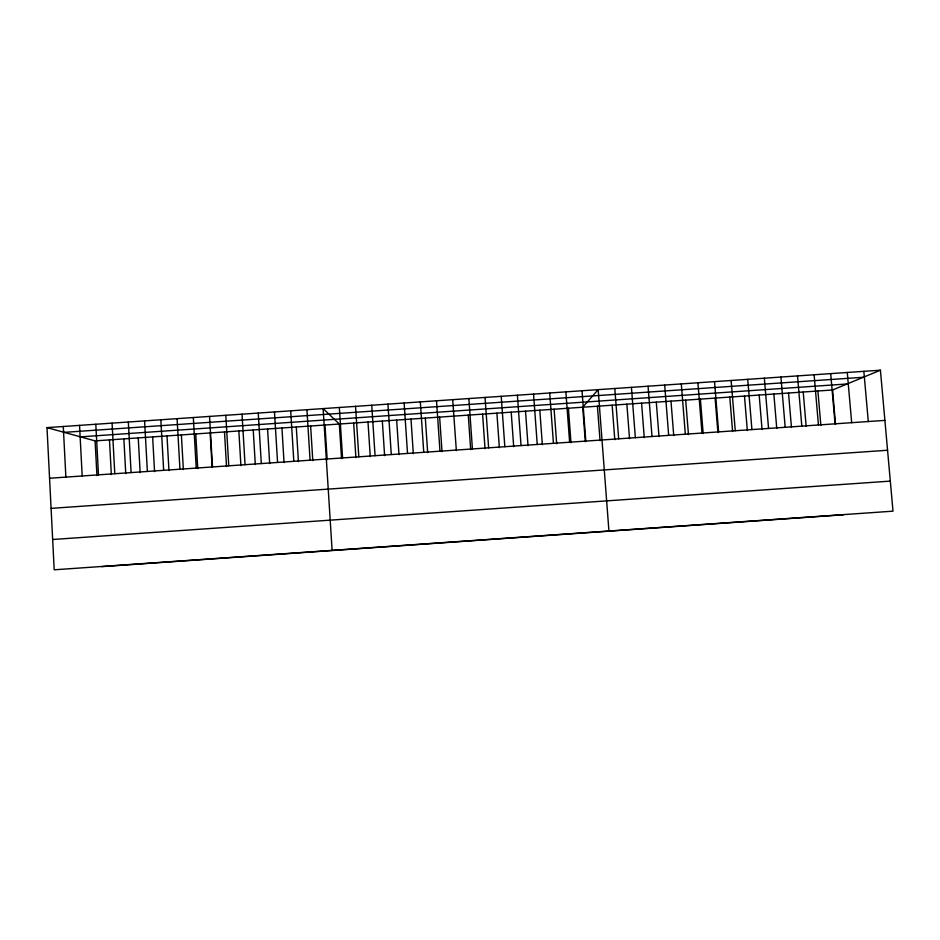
<?xml version="1.0" encoding="UTF-8"?>
<svg xmlns="http://www.w3.org/2000/svg" width="940" height="940" viewBox="0 0 940 940"><rect width="100%" height="100%" fill="white"/><g stroke="black" fill="none" stroke-linecap="round" stroke-linejoin="round"><path stroke-width="1.41" d="M47 427.618L95.093 440.884L832.57 389.983L880.416 370.196L893 511.16L54.191 569.805L47 427.618L880.416 370.196M52.663 539.501L890.321 481.115M101.731 566.644L843.415 514.779M64.202 432.353L863.308 377.269M80.499 436.853L847.093 383.978M49.562 478.237L884.893 420.38M51.089 508.364L887.56 450.248M863.848 371.335L868.29 421.531M847.269 372.475L851.675 422.683M832.57 389.983L835.554 424.398M830.69 373.615L835.061 423.834M817.894 390.993L820.855 425.409M814.111 374.766L818.434 424.986M803.218 392.004L806.156 426.431M797.519 375.906L801.808 426.126M788.531 393.014L791.457 427.453M780.928 377.046L785.182 427.289M773.855 394.036L776.757 428.464M764.337 378.197L768.556 428.44M759.168 395.047L762.046 429.486M747.735 379.337L751.918 429.592M744.48 396.057L747.335 430.508M731.132 380.477L735.268 430.743M729.781 397.079L732.613 431.519M714.529 381.628L718.63 431.895M715.093 398.09L717.902 432.541M700.394 399.101L703.179 433.563M697.915 382.768L701.98 433.046M685.695 400.123L688.456 434.586M681.3 383.908L685.331 434.198M670.984 401.133L673.733 435.608M664.686 385.059L668.669 435.349M656.284 402.144L658.999 436.618M648.059 386.199L652.008 436.512M641.573 403.166L644.264 437.64M631.433 387.351L635.346 437.664M626.863 404.177L629.53 438.663M614.807 388.49L618.673 438.815M612.14 405.199L614.784 439.685M608.932 531.018L598.169 389.642L582.694 407.22L585.303 441.73M597.417 406.209L600.049 440.707M582.024 390.758L585.82 441.095M568.406 408.207L570.98 442.716M565.868 391.863L569.628 442.211M554.106 409.194L556.668 443.715M549.712 392.979L553.437 443.339M539.807 410.181L542.345 444.702M533.556 394.095L537.234 444.456M525.507 411.168L528.022 445.689M517.388 395.211L521.042 445.584M511.207 412.155L513.687 446.688M501.22 396.316L504.827 446.7M496.896 413.142L499.363 447.675M485.052 397.432L488.624 447.828M482.584 414.129L485.028 448.674M468.872 398.548L472.409 448.944M468.273 415.128L470.693 449.661M452.692 399.664L456.358 450.66M439.638 417.102L442.012 451.647M436.512 400.781L439.979 451.188M425.315 418.089L427.665 452.645M420.333 401.897L423.752 452.316M410.991 419.076L413.318 453.644M404.141 403.013L407.525 453.444M396.656 420.062L398.971 454.631M387.938 404.13L391.287 454.561M382.333 421.049L384.613 455.63M371.747 405.246L375.06 455.689M367.998 422.048L370.254 456.617M355.543 406.362L358.822 456.816M353.663 423.035L355.896 457.615M339.34 407.478L342.571 457.933M341.537 458.614L339.316 424.022L323.125 408.595L332.114 550.37M324.981 425.009L327.167 459.601M310.635 425.996L312.797 460.6M306.922 409.711L310.082 460.189M296.288 426.995L298.426 461.599M290.695 410.827L293.821 461.317M281.93 427.982L284.056 462.598M274.48 411.943L277.57 462.445M267.571 428.969L269.674 463.585M258.253 413.06L261.308 463.573M253.224 429.968L255.304 464.583M242.026 414.176L245.046 464.689M238.854 430.955L240.91 465.582M225.8 415.292L228.773 465.817M224.496 431.942L226.528 466.581M209.561 416.42L212.499 466.945M210.125 432.94L212.146 467.579M195.755 433.928L197.753 468.566M193.323 417.536L196.225 468.073M181.385 434.926L183.359 469.565M177.084 418.653L179.939 469.201M167.014 435.913L168.953 470.564M160.834 419.769L163.654 470.329M152.633 436.912L154.559 471.563M144.584 420.897L147.369 471.457M138.25 437.899L140.154 472.562M128.334 422.013L131.083 472.585M123.869 438.886L125.749 473.56M112.072 423.129L114.786 473.713M109.475 439.885L111.331 474.559M95.81 424.257L98.477 474.841M95.093 440.884L96.926 475.558M79.547 425.373L82.18 475.969M63.274 426.49L65.871 477.097"/></g></svg>
